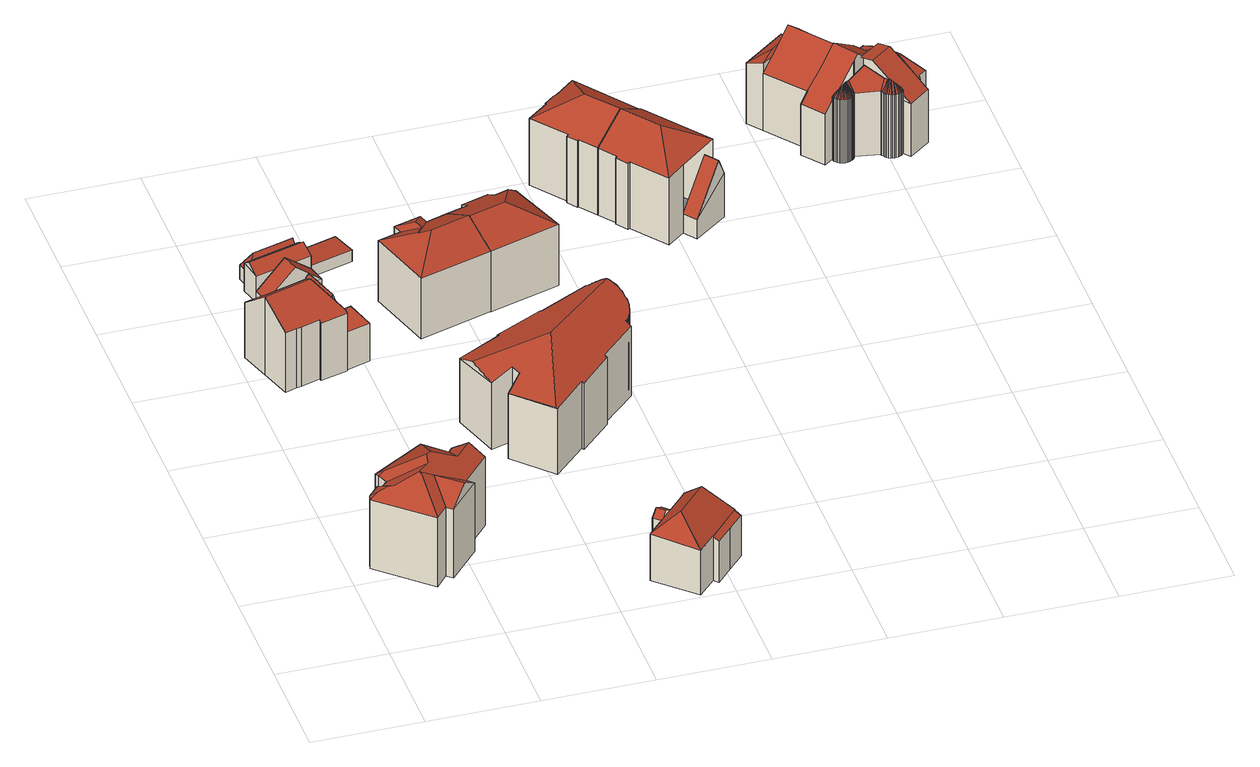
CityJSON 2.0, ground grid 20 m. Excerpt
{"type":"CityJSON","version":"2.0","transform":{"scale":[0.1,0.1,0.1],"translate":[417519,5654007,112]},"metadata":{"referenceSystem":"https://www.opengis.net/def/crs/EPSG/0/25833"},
"CityObjects":{
"building1":{"type":"Building","attributes":{"Dachtyp_tdc":"tdcFreeFormRoof","Gemeindeschluessel":14612000,"Dachneigung":33.23,"QualitaetDacherkennung":31,"Geometrietyp2DReferenz":"3000","measuredHeight":18.25,"function":"31001_9998","roofType":"5000"},"geometry":[{"type":"Solid","lod":"2","boundaries":[[[[0,1,2,3]],[[1,4,5,2]],[[4,6,7,5]],[[6,8,9,7]],[[8,10,11,9]],[[10,12,13,11]],[[12,14,15,13]],[[14,16,17,15]],[[16,18,19,17]],[[18,20,21,19]],[[20,22,23,21]],[[22,24,25,23]],[[24,26,27,25]],[[26,28,29,27]],[[28,30,31,29]],[[30,0,3,31]],[[32,30,28]],[[33,34,32,28,26]],[[35,36,33,26,24]],[[37,35,24,22]],[[38,37,22,20]],[[38,20,18]],[[39,40,36,35,37,38,18,16]],[[41,39,16,14]],[[42,41,14,12]],[[42,12,10]],[[40,39,41,42,10,8]],[[43,44,45,34,33,36,40,8,6]],[[43,6,4]],[[44,43,4,1]],[[45,44,1,0]],[[32,34,45,0,30]],[[3,2,5,7,9,11,13,15,17,19,21,23,25,27,29,31]]]],"semantics":{"surfaces":[{"type":"WallSurface"},{"type":"RoofSurface"},{"type":"GroundSurface"}],"values":[[0,0,0,0,0,0,0,0,0,0,0,0,0,0,0,0,1,1,1,1,1,1,1,1,1,0,1,1,0,1,1,1,2]]}}]},
"building2":{"type":"Building","attributes":{"Gemeindeschluessel":14612000,"Geometrietyp2DReferenz":"3000","function":"31001_9998","roofType":"9999"},"children":["building2-1","building2-2"]},
"building2-1":{"type":"BuildingPart","attributes":{"Dachtyp_tdc":"tdcHipAndGableRoof","Dachneigung":39.05,"QualitaetDacherkennung":52,"Geometrietyp2DReferenz":"3000","measuredHeight":15.98,"roofType":"5000"},"parents":["building2"],"geometry":[{"type":"MultiSurface","lod":"2","boundaries":[[[46,47,48,49]],[[47,50,51,48]],[[50,52,53,51]],[[52,54,55,53]],[[54,56,57,55]],[[56,58,59,57]],[[58,60,61,59]],[[60,62,63,61]],[[64,65,66,67,68]],[[65,69,70,66]],[[69,71,72,70]],[[71,73,74,72]],[[65,64,75,62,76]],[[62,60,58,56,54,52,50,76]],[[50,47,46,77,73,71,69,65,76]],[[74,78,49,48,51,53,55,57,59,61,63,67,66,70,72]],[[77,46,49,78]],[[73,77,78,74]]],"semantics":{"surfaces":[{"type":"WallSurface"},{"type":"RoofSurface"},{"type":"GroundSurface"}],"values":[0,0,0,0,0,0,0,0,0,0,0,0,1,1,1,2,0,0]}}]},
"building2-2":{"type":"BuildingPart","attributes":{"Dachtyp_tdc":"tdcFreeFormRoof","Dachneigung":70.12,"QualitaetDacherkennung":27,"Geometrietyp2DReferenz":"3000","measuredHeight":12.27,"roofType":"5000"},"parents":["building2"],"geometry":[{"type":"MultiSurface","lod":"2","boundaries":[[[79,80,81,82]],[[80,83,84,81]],[[83,85,86,84]],[[85,68,67,86]],[[87,88,89,63,62]],[[88,90,91,89]],[[90,79,82,91]],[[87,75,68,85,92]],[[85,83,80,79,90,88,92]],[[88,87,92]],[[82,81,84,86,67,63,89,91]]],"semantics":{"surfaces":[{"type":"WallSurface"},{"type":"RoofSurface"},{"type":"GroundSurface"}],"values":[0,0,0,0,0,0,0,1,1,1,2]}}]},
"building3":{"type":"Building","attributes":{"Dachtyp_tdc":"tdcPolyFlatRoof","Gemeindeschluessel":14612000,"Dachneigung":0,"QualitaetDacherkennung":37,"Geometrietyp2DReferenz":"3000","measuredHeight":7.7,"function":"31001_9998","roofType":"1000"},"geometry":[{"type":"Solid","lod":"2","boundaries":[[[[93,94,95,96]],[[94,97,98,95]],[[97,99,100,98]],[[99,101,102,100]],[[101,103,104,102]],[[103,101,99,97,94,93]],[[96,95,98,100,102,104]],[[103,93,96,104]]]],"semantics":{"surfaces":[{"type":"WallSurface"},{"type":"RoofSurface"},{"type":"GroundSurface"}],"values":[[0,0,0,0,0,1,2,0]]}}]},
"building4":{"type":"Building","attributes":{"Dachtyp_tdc":"tdcGableRoof","Gemeindeschluessel":14612000,"Dachneigung":40.26,"QualitaetDacherkennung":61,"Geometrietyp2DReferenz":"3000","measuredHeight":6.86,"function":"31001_9998","roofType":"3100"},"geometry":[{"type":"Solid","lod":"2","boundaries":[[[[105,106,107,108]],[[106,109,110,107]],[[109,111,112,110]],[[111,105,108,112]],[[109,106,113]],[[105,111,114]],[[106,105,114,113]],[[111,109,113,114]],[[108,107,110,112]]]],"semantics":{"surfaces":[{"type":"WallSurface"},{"type":"RoofSurface"},{"type":"GroundSurface"}],"values":[[0,0,0,0,0,0,1,1,2]]}}]},
"building5":{"type":"Building","attributes":{"Dachtyp_tdc":"tdcFreeFormRoof","Gemeindeschluessel":14612000,"Dachneigung":37.6,"QualitaetDacherkennung":63,"Geometrietyp2DReferenz":"3000","measuredHeight":6.82,"function":"31001_9998","roofType":"5000"},"geometry":[{"type":"Solid","lod":"2","boundaries":[[[[115,116,117,118]],[[116,119,120,117]],[[119,121,108,120]],[[121,122,112,108]],[[122,115,118,112]],[[123,119,116,115,124]],[[122,121,123,124]],[[121,119,123]],[[115,122,124]],[[118,117,120,108,112]]]],"semantics":{"surfaces":[{"type":"WallSurface"},{"type":"RoofSurface"},{"type":"GroundSurface"}],"values":[[0,0,0,0,0,1,1,0,0,2]]}}]},
"building6":{"type":"Building","attributes":{"Dachtyp_tdc":"tdcFreeFormRoof","Gemeindeschluessel":14612000,"Dachneigung":60.55,"QualitaetDacherkennung":7,"Geometrietyp2DReferenz":"3000","measuredHeight":5.76,"function":"31001_9998","roofType":"5000"},"geometry":[{"type":"Solid","lod":"2","boundaries":[[[[125,126,127,128]],[[126,129,120,127]],[[129,130,117,120]],[[130,125,128,117]],[[131,132,130,129]],[[131,129,126]],[[132,131,126,125]],[[132,125,130]],[[128,127,120,117]]]],"semantics":{"surfaces":[{"type":"WallSurface"},{"type":"RoofSurface"},{"type":"GroundSurface"}],"values":[[0,0,0,0,1,0,1,1,2]]}}]},
"building7":{"type":"Building","attributes":{"Dachtyp_tdc":"tdcPolyFlatRoof","Gemeindeschluessel":14612000,"Dachneigung":3.03,"QualitaetDacherkennung":82,"Geometrietyp2DReferenz":"3000","measuredHeight":2.44,"function":"31001_9998","roofType":"2100"},"geometry":[{"type":"Solid","lod":"2","boundaries":[[[[133,134,135,136]],[[134,137,138,135]],[[137,139,140,138]],[[139,133,136,140]],[[139,137,134,133]],[[136,135,138,140]]]],"semantics":{"surfaces":[{"type":"WallSurface"},{"type":"RoofSurface"},{"type":"GroundSurface"}],"values":[[0,0,0,0,1,2]]}}]},
"building8":{"type":"Building","attributes":{"Gemeindeschluessel":14612000,"Geometrietyp2DReferenz":"3000","function":"31001_9998","roofType":"9999"},"children":["building8-1","building8-2","building8-3"]},
"building8-1":{"type":"BuildingPart","attributes":{"Dachtyp_tdc":"tdcPolyFlatRoof","Dachneigung":25.49,"QualitaetDacherkennung":32,"Geometrietyp2DReferenz":"3000","measuredHeight":8.91,"roofType":"2100"},"parents":["building8"],"geometry":[{"type":"MultiSurface","lod":"2","boundaries":[[[141,142,143,144]],[[142,145,146,143]],[[145,147,148,146]],[[147,149,150,148]],[[149,151,152,150]],[[149,147,145,142,141,151]],[[152,144,143,146,148,150]]],"semantics":{"surfaces":[{"type":"WallSurface"},{"type":"RoofSurface"},{"type":"GroundSurface"}],"values":[0,0,0,0,0,1,2]}}]},
"building8-2":{"type":"BuildingPart","attributes":{"Dachtyp_tdc":"tdcHipRoof","Dachneigung":46.78,"QualitaetDacherkennung":70,"Geometrietyp2DReferenz":"3000","measuredHeight":14.16,"roofType":"3200"},"parents":["building8"],"geometry":[{"type":"MultiSurface","lod":"2","boundaries":[[[153,154,155]],[[156,157,158,159,160]],[[154,161,156,160,155]],[[159,162,163,164,165,166,167,153,155,160]],[[168,169,170,171,172,144,152,173,174,175,176]],[[163,168,177]],[[163,162,169,168]],[[162,159,170,169]],[[159,158,171,170]],[[158,157,172,171]],[[157,156,141,144,172]],[[161,154,173,152,151]],[[154,153,174,173]],[[153,167,175,174]],[[167,178,175]]],"semantics":{"surfaces":[{"type":"RoofSurface"},{"type":"GroundSurface"},{"type":"WallSurface"}],"values":[0,0,0,0,1,2,2,2,2,2,2,2,2,2,2]}}]},
"building8-3":{"type":"BuildingPart","attributes":{"Dachtyp_tdc":"tdcGableRoof","Dachneigung":30.46,"QualitaetDacherkennung":42,"Geometrietyp2DReferenz":"3000","measuredHeight":10.5,"roofType":"3100"},"parents":["building8"],"geometry":[{"type":"MultiSurface","lod":"2","boundaries":[[[179,180,181,182]],[[180,183,184,181]],[[183,177,168,184]],[[178,179,182,175]],[[185,164,177,183,180]],[[180,179,178,166,185]],[[182,181,184,168,176,175]]],"semantics":{"surfaces":[{"type":"WallSurface"},{"type":"RoofSurface"},{"type":"GroundSurface"}],"values":[0,0,0,0,1,1,2]}}]},
"building9":{"type":"Building","attributes":{"Dachtyp_tdc":"tdcFreeFormRoof","Gemeindeschluessel":14612000,"Dachneigung":32.09,"QualitaetDacherkennung":14,"Geometrietyp2DReferenz":"3000","measuredHeight":18.76,"function":"31001_9998","roofType":"5000"},"geometry":[{"type":"Solid","lod":"2","boundaries":[[[[186,187,188,189]],[[187,190,191,188]],[[190,192,193,191]],[[192,194,195,193]],[[194,196,197,195]],[[196,198,199,197]],[[198,200,201,199]],[[200,202,203,201]],[[202,204,205,203]],[[204,206,207,205]],[[206,208,209,207]],[[208,210,211,209]],[[210,212,213,211]],[[212,214,215,213]],[[214,216,217,215]],[[216,218,219,217]],[[218,220,221,219]],[[220,222,223,221]],[[222,224,225,223]],[[224,226,227,225]],[[226,228,229,227]],[[228,230,231,229]],[[230,232,233,231]],[[232,234,235,233]],[[234,236,237,235]],[[236,238,239,237]],[[238,240,241,239]],[[240,242,243,241]],[[242,244,245,243]],[[244,246,247,245]],[[246,248,249,247]],[[248,250,251,249]],[[250,252,253,251]],[[252,254,255,253]],[[254,256,257,255]],[[258,259,260,261,262,263,264]],[[234,232,230,228,226,224,222,220,218,216,214,212,210,208,206,204,202,200,261,260,265,266,267,268,269,270,256,254,252,250,248,246,244,242,240,238,236]],[[200,198,196,194,192,190,187,186,271,272,273,274,275,276,277,278,279,280,262,261]],[[280,263,262]],[[259,265,260]],[[257,281,282,283,284,285,286,287,288,289,290,291,292,293,294,295,296,297,298,299,300,189,188,191,193,195,197,199,201,203,205,207,209,211,213,215,217,219,221,223,225,227,229,231,233,235,237,239,241,243,245,247,249,251,253,255]],[[256,270,281,257]],[[270,269,282,281]],[[269,268,283,282]],[[268,267,284,283]],[[267,266,285,284]],[[266,265,286,285]],[[265,259,287,286]],[[259,258,288,287]],[[258,264,289,288]],[[264,263,290,289]],[[263,280,291,290]],[[280,279,292,291]],[[279,278,293,292]],[[278,277,294,293]],[[277,276,295,294]],[[276,275,296,295]],[[275,274,297,296]],[[274,273,298,297]],[[273,272,299,298]],[[272,271,300,299]],[[271,186,189,300]]]],"semantics":{"surfaces":[{"type":"WallSurface"},{"type":"RoofSurface"},{"type":"GroundSurface"}],"values":[[0,0,0,0,0,0,0,0,0,0,0,0,0,0,0,0,0,0,0,0,0,0,0,0,0,0,0,0,0,0,0,0,0,0,0,1,1,1,0,0,2,0,0,0,0,0,0,0,0,0,0,0,0,0,0,0,0,0,0,0,0,0]]}}]},
"building10":{"type":"Building","attributes":{"Dachtyp_tdc":"tdcFreeFormRoof","Gemeindeschluessel":14612000,"Dachneigung":28.78,"QualitaetDacherkennung":67,"Geometrietyp2DReferenz":"3000","measuredHeight":15.78,"function":"31001_9998","roofType":"5000"},"geometry":[{"type":"Solid","lod":"2","boundaries":[[[[301,302,303,304]],[[302,305,306,303]],[[305,307,308,306]],[[307,309,310,308]],[[309,311,312,310]],[[311,313,314,312]],[[313,315,316,314]],[[315,301,304,316]],[[317,318,315,313]],[[317,313,311]],[[319,318,317,311,309]],[[320,321,322,319,309,307]],[[320,307,305]],[[321,320,305,302]],[[322,321,302,301]],[[318,319,322,301,315]],[[304,303,306,308,310,312,314,316]]]],"semantics":{"surfaces":[{"type":"WallSurface"},{"type":"RoofSurface"},{"type":"GroundSurface"}],"values":[[0,0,0,0,0,0,0,0,1,0,1,1,1,1,1,1,2]]}}]},
"building11":{"type":"Building","attributes":{"Dachtyp_tdc":"tdcFreeFormRoof","Gemeindeschluessel":14612000,"Dachneigung":27.42,"QualitaetDacherkennung":55,"Geometrietyp2DReferenz":"3000","measuredHeight":15.88,"function":"31001_9998","roofType":"5000"},"geometry":[{"type":"Solid","lod":"2","boundaries":[[[[311,323,324,325]],[[323,326,327,324]],[[326,328,329,327]],[[328,330,331,329]],[[330,332,333,331]],[[332,334,335,333]],[[334,313,336,335]],[[313,311,325,336]],[[334,332,337,338]],[[338,337,330,328,326,323,311,339]],[[313,334,338,339]],[[332,330,337]],[[311,313,339]],[[325,324,327,329,331,333,335,336]]]],"semantics":{"surfaces":[{"type":"WallSurface"},{"type":"RoofSurface"},{"type":"GroundSurface"}],"values":[[0,0,0,0,0,0,0,0,1,1,1,0,0,2]]}}]},
"building12":{"type":"Building","attributes":{"Dachtyp_tdc":"tdcFreeFormRoof","Gemeindeschluessel":14612000,"Dachneigung":33.59,"QualitaetDacherkennung":58,"Geometrietyp2DReferenz":"3000","measuredHeight":17.88,"function":"31001_9998","roofType":"5000"},"geometry":[{"type":"Solid","lod":"2","boundaries":[[[[340,341,342,343]],[[341,344,345,342]],[[344,346,347,345]],[[346,348,349,347]],[[348,350,351,349]],[[350,352,353,351]],[[352,354,355,353]],[[354,356,357,355]],[[356,358,359,357]],[[358,360,361,359]],[[360,362,363,361]],[[362,340,343,363]],[[364,365,358,356,354,352,350,366]],[[344,341,340,367,364,366,348,346]],[[367,362,360,365,364]],[[360,358,365]],[[350,348,366]],[[340,362,367]],[[343,342,345,347,349,351,353,355,357,359,361,363]]]],"semantics":{"surfaces":[{"type":"WallSurface"},{"type":"RoofSurface"},{"type":"GroundSurface"}],"values":[[0,0,0,0,0,0,0,0,0,0,0,0,1,1,1,0,0,0,2]]}}]},
"building13":{"type":"Building","attributes":{"Gemeindeschluessel":14612000,"Geometrietyp2DReferenz":"3000","function":"31001_9998","roofType":"9999"},"children":["building13-1","building13-2"]},
"building13-1":{"type":"BuildingPart","attributes":{"Dachtyp_tdc":"tdcFreeFormRoof","Dachneigung":55.35,"QualitaetDacherkennung":8,"Geometrietyp2DReferenz":"3000","measuredHeight":12.52,"roofType":"5000"},"parents":["building13"],"geometry":[{"type":"MultiSurface","lod":"2","boundaries":[[[368,369,370,371]],[[369,372,373,370]],[[372,374,375,373]],[[374,376,377,375]],[[372,369,368,378,379]],[[374,379,378,376]],[[374,372,379]],[[371,370,373,375,377]]],"semantics":{"surfaces":[{"type":"WallSurface"},{"type":"RoofSurface"},{"type":"GroundSurface"}],"values":[0,0,0,0,1,1,0,2]}}]},
"building13-2":{"type":"BuildingPart","attributes":{"Dachtyp_tdc":"tdcHipAndGableRoof","Dachneigung":33.22,"QualitaetDacherkennung":73,"Geometrietyp2DReferenz":"3000","measuredHeight":17.85,"roofType":"5000"},"parents":["building13"],"geometry":[{"type":"MultiSurface","lod":"2","boundaries":[[[380,381,382,383]],[[381,340,343,382]],[[340,367,384,343]],[[367,385,363,384]],[[385,386,368,371,363]],[[387,388,389,377,376]],[[388,390,391,389]],[[390,392,393,391]],[[392,380,383,393]],[[388,387,386,394]],[[386,385,367,394]],[[367,340,381,380,392,390,388,394]],[[383,382,343,384,363,371,377,389,391,393]]],"semantics":{"surfaces":[{"type":"WallSurface"},{"type":"RoofSurface"},{"type":"GroundSurface"}],"values":[0,0,0,0,0,0,0,0,0,1,1,1,2]}}]},
"building14":{"type":"Building","attributes":{"Gemeindeschluessel":14612000,"Geometrietyp2DReferenz":"3000","function":"31001_9998","roofType":"9999"},"children":["building14-1","building14-2","building14-3","building14-4","building14-5","building14-6"]},
"building14-1":{"type":"BuildingPart","attributes":{"Dachtyp_tdc":"tdcGableRoof","Dachneigung":36.9,"QualitaetDacherkennung":39,"Geometrietyp2DReferenz":"3000","measuredHeight":17.31,"roofType":"3100"},"parents":["building14"],"geometry":[{"type":"MultiSurface","lod":"2","boundaries":[[[395,396,397,398]],[[396,399,400,397]],[[399,401,402,403,400]],[[404,405,406,401,399,396,395,407,408]],[[408,409,410,411,404]],[[412,398,397,400,403,413,414,415,416,417]]],"semantics":{"surfaces":[{"type":"WallSurface"},{"type":"RoofSurface"},{"type":"GroundSurface"}],"values":[0,0,0,1,1,2]}}]},
"building14-2":{"type":"BuildingPart","attributes":{"Dachtyp_tdc":"tdcGableRoof","Dachneigung":39.36,"QualitaetDacherkennung":56,"Geometrietyp2DReferenz":"3000","measuredHeight":17.39,"roofType":"3100"},"parents":["building14"],"geometry":[{"type":"MultiSurface","lod":"2","boundaries":[[[402,418,419,403]],[[420,421,422,423]],[[421,424,414,422]],[[425,426,427,428,405,429,430,431]],[[402,406,428,427,432,418]],[[421,425,431,424]],[[420,433,426,425,421]],[[414,413,403,419,423,422]]],"semantics":{"surfaces":[{"type":"WallSurface"},{"type":"RoofSurface"},{"type":"GroundSurface"}],"values":[0,0,0,1,1,0,0,2]}}]},
"building14-3":{"type":"BuildingPart","attributes":{"Dachtyp_tdc":"tdcFreeFormRoof","Dachneigung":60.69,"QualitaetDacherkennung":43,"Geometrietyp2DReferenz":"3000","measuredHeight":14.83,"roofType":"5000"},"parents":["building14"],"geometry":[{"type":"MultiSurface","lod":"2","boundaries":[[[434,435,415,414]],[[435,436,437,415]],[[436,438,439,437]],[[438,440,441,439]],[[440,442,443,444,445,441]],[[436,435,434,435,446,447]],[[438,436,447,448]],[[442,440,438,448,449]],[[435,450,451,442,449,446]],[[449,448,447,446]],[[414,415,437,439,441,445,416,415]]],"semantics":{"surfaces":[{"type":"WallSurface"},{"type":"RoofSurface"},{"type":"GroundSurface"}],"values":[0,0,0,0,0,1,1,1,1,1,2]}}]},
"building14-4":{"type":"BuildingPart","attributes":{"Dachtyp_tdc":"tdcFreeFormRoof","Dachneigung":59.06,"QualitaetDacherkennung":11,"Geometrietyp2DReferenz":"3000","measuredHeight":16.77,"roofType":"5000"},"parents":["building14"],"geometry":[{"type":"MultiSurface","lod":"2","boundaries":[[[452,453,454,455]],[[456,452,455,457]],[[458,456,457,459]],[[460,458,459,461]],[[460,461,462]],[[463,464,465,466,467,468,469,470,471,472,453,452,456,458,460,462,473,474]],[[475,476,477,478,479,480,481,482,483,484,485,486,487,488,489,490,491,492,493,494,495,496,497,498,499,500,501,502,503,504,505,398,412,417]],[[472,471,506,507]],[[453,472,507,454]],[[462,461,476,475,508,509]],[[461,459,477,476]],[[459,457,478,477]],[[457,455,479,478]],[[455,454,480,479]],[[454,507,481,480]],[[507,506,482,481]],[[506,510,483,482]],[[510,511,484,483]],[[511,512,485,484]],[[512,513,486,485]],[[513,514,487,486]],[[514,515,488,487]],[[515,516,489,488]],[[516,517,490,489]],[[517,518,491,490]],[[518,519,492,491]],[[519,520,493,492]],[[520,521,494,493]],[[521,522,495,494]],[[522,523,496,495]],[[523,524,497,496]],[[524,525,498,497]],[[525,526,499,498]],[[526,527,500,499]],[[527,528,501,500]],[[529,530,505,504]],[[528,531,502,501]],[[531,532,503,502]],[[532,529,504,503]],[[530,533,395,398,505]],[[534,535,536,537,538,539,540,541,542,543,544,545,546,547,548,549,463,474,550,407,533]],[[534,533,530]],[[535,534,530,529]],[[536,535,529,532]],[[537,536,532,531]],[[538,537,531,528]],[[539,538,528,527]],[[540,539,527,526]],[[541,540,526,525]],[[542,541,525,524]],[[543,542,524,523]],[[544,543,523,522]],[[545,544,522,521]],[[546,545,521,520]],[[547,546,520,519]],[[548,547,519,518]],[[549,548,518,517]],[[464,463,549,517,516]],[[465,464,516,515]],[[466,465,515,514]],[[467,466,514,513]],[[468,467,513,512]],[[469,468,512,511]],[[470,469,511,510]],[[471,470,510,506]]],"semantics":{"surfaces":[{"type":"RoofSurface"},{"type":"GroundSurface"},{"type":"WallSurface"}],"values":[0,0,0,0,0,0,1,0,0,2,2,2,2,2,2,2,2,2,2,2,2,2,2,2,2,2,2,2,2,2,2,2,2,2,2,2,2,2,2,2,0,0,0,0,0,0,0,0,0,0,0,0,0,0,0,0,0,0,0,0,0,0,0,0,0]}}]},
"building14-5":{"type":"BuildingPart","attributes":{"Dachtyp_tdc":"tdcGableRoof","Dachneigung":35.93,"QualitaetDacherkennung":37,"Geometrietyp2DReferenz":"3000","measuredHeight":16.36,"roofType":"3100"},"parents":["building14"],"geometry":[{"type":"MultiSurface","lod":"2","boundaries":[[[551,508,475,552]],[[444,553,554,445]],[[553,551,552,554]],[[551,553,443,451,555,556,473,509]],[[557,409,558,556,555]],[[551,509,508]],[[444,443,553]],[[552,475,417,416,445,554]]],"semantics":{"surfaces":[{"type":"WallSurface"},{"type":"RoofSurface"},{"type":"GroundSurface"}],"values":[0,0,0,1,1,0,0,2]}}]},
"building14-6":{"type":"BuildingPart","attributes":{"Dachtyp_tdc":"tdcHipRoof","Dachneigung":33.03,"QualitaetDacherkennung":36,"Geometrietyp2DReferenz":"3000","measuredHeight":13.95,"roofType":"3200"},"parents":["building14"],"geometry":[{"type":"MultiSurface","lod":"2","boundaries":[[[559,560,561,419,418]],[[560,562,563,561]],[[562,433,420,423,563]],[[560,559,564]],[[433,562,565]],[[559,432,433,565,564]],[[562,560,564,565]],[[423,419,561,563]]],"semantics":{"surfaces":[{"type":"WallSurface"},{"type":"RoofSurface"},{"type":"GroundSurface"}],"values":[0,0,0,1,1,1,1,2]}}]}
},
"vertices":[
[161,348,153],[199,314,153],[199,314,13],[161,348,13],[207,323,153],[207,323,13],[252,282,153],[252,282,13],[203,228,153],[203,228,13],[214,218,153],[214,218,13],[159,156,153],[159,156,13],[148,166,153],[148,166,13],[126,141,153],[126,141,13],[35,223,153],[35,223,13],[37,234,153],[37,234,13],[57,255,153],[57,255,13],[66,255,153],[66,255,13],[75,263,153],[75,263,13],[68,283,153],[68,283,13],[64,290,153],[64,290,13],[78,286,159],[142,246,190],[145,262,196],[78,225,172],[121,225,191],[68,228,170],[50,228,162],[122,223,191],[121,223,191],[145,224,180],[187,187,180],[230,303,173],[201,271,173],[153,268,195],
[65,737,139],[45,731,139],[45,731,18],[65,737,18],[27,787,178],[27,787,18],[9,845,129],[9,845,18],[22,849,129],[22,849,18],[17,867,114],[17,867,18],[43,874,114],[43,874,18],[48,857,129],[48,857,18],[125,880,129],[125,880,18],[146,808,135],[159,764,139],[159,764,18],[146,808,18],[146,808,131],[160,759,135],[160,759,18],[111,745,135],[111,745,18],[110,750,139],[110,750,18],[133,853,131],[113,813,178],[74,739,139],[74,739,18],
[148,849,115],[157,818,116],[157,818,18],[148,849,18],[159,812,116],[159,812,18],[150,809,141],[150,809,18],[125,880,131],[132,882,131],[132,882,18],[142,847,131],[142,847,18],[130,877,141],
[146,808,97],[159,812,97],[159,812,20],[146,808,20],[157,818,97],[157,818,20],[187,827,97],[187,827,20],[203,772,97],[203,772,20],[160,759,97],[160,759,20],
[176,1015,46],[185,983,45],[185,983,20],[176,1015,20],[80,954,41],[80,954,20],[72,986,41],[72,986,20],[135,969,89],[126,1001,89],
[62,1021,77],[73,1024,77],[73,1024,20],[62,1021,20],[165,1050,77],[165,1050,20],[176,1015,72],[72,986,72],[169,1035,88],[66,1006,88],
[65,1055,49],[155,1080,49],[155,1080,20],[65,1055,20],[165,1050,49],[73,1024,49],[160,1065,77],[85,1044,77],
[243,1096,41],[257,1048,44],[257,1048,20],[243,1096,20],[178,1025,44],[178,1025,20],[164,1073,41],[164,1073,20],
[628,101,90],[628,100,90],[628,100,1],[628,101,1],[636,92,84],[636,92,1],[608,62,84],[608,62,1],[580,32,84],[580,32,1],[572,40,90],[572,40,1],
[472,70,96],[540,7,92],[522,57,142],[628,101,92],[626,102,92],[573,152,95],[560,164,96],[574,113,142],[572,40,92],[552,155,96],[526,128,96],[524,125,96],[512,113,96],[506,106,96],[503,104,96],[526,128,1],[552,155,1],[560,164,1],[573,152,1],[626,102,1],[540,7,1],[472,70,1],[503,104,1],[512,113,1],[526,128,94],[503,104,93],
[490,116,93],[499,125,106],[499,125,1],[490,116,1],[513,140,94],[513,140,1],[512,113,106],
[549,636,201],[552,636,202],[552,636,21],[549,636,21],[555,636,203],[555,636,21],[558,635,204],[558,635,21],[561,635,205],[561,635,21],[564,634,206],[564,634,21],[567,633,207],[567,633,21],[570,631,208],[570,631,21],[573,630,206],[573,630,21],[576,628,204],[576,628,21],[578,626,203],[578,626,21],[580,624,201],[580,624,21],[583,622,199],[583,622,21],[585,620,197],[585,620,21],[587,617,195],[587,617,21],[588,615,193],[588,615,21],[590,612,191],[590,612,21],[591,609,189],[591,609,21],[592,606,187],[592,606,21],[593,603,185],[593,603,21],[594,600,184],[594,600,21],[595,597,182],[595,597,21],[595,594,180],[595,594,21],[595,591,179],[595,591,21],[595,588,178],[595,588,21],[594,585,176],[594,585,21],[594,582,175],[594,582,21],[593,579,174],[593,579,21],[592,576,173],[592,576,21],[591,573,172],[591,573,21],[589,570,171],[589,570,21],[588,567,171],[588,567,21],[586,565,170],[586,565,21],[584,562,170],[584,562,21],[582,560,170],[582,560,21],[580,558,170],[580,558,21],[369,468,171],[341,441,154],[404,376,157],[436,513,208],[305,528,166],[322,474,156],[361,485,173],[406,374,155],[465,432,158],[468,429,155],[525,484,158],[522,488,161],[587,550,163],[546,636,200],[543,635,199],[540,635,199],[537,634,198],[536,637,197],[450,611,181],[449,615,179],[368,592,163],[370,586,166],[294,563,151],[587,550,21],[522,488,21],[525,484,21],[468,429,21],[465,432,21],[406,374,21],[341,441,21],[369,468,21],[361,485,21],[322,474,21],[294,563,21],[370,586,21],[368,592,21],[449,615,21],[450,611,21],[536,637,21],[537,634,21],[540,635,21],[543,635,21],[546,636,21],
[266,931,142],[308,943,142],[308,943,19],[266,931,19],[303,961,142],[303,961,19],[353,976,142],[353,976,19],[358,958,142],[358,958,19],[397,970,142],[397,970,19],[435,847,142],[435,847,19],[303,808,142],[303,808,19],[416,909,177],[346,888,177],[326,898,168],[335,944,156],[341,926,156],[326,899,168],
[437,982,142],[437,982,18],[397,970,18],[432,1000,132],[432,1000,18],[482,1015,132],[482,1015,18],[488,997,142],[488,997,18],[528,1009,134],[528,1009,18],[565,886,142],[565,886,18],[435,847,18],[514,1005,142],[485,927,177],[417,907,177],
[685,1057,154],[661,1088,154],[661,1088,18],[685,1057,18],[659,1087,153],[659,1087,18],[646,1105,153],[646,1105,18],[649,1107,155],[649,1107,18],[601,1170,154],[601,1170,18],[638,1195,159],[638,1195,18],[638,1200,156],[638,1200,18],[656,1214,157],[656,1214,18],[662,1214,160],[662,1214,18],[700,1242,160],[700,1242,18],[783,1131,160],[783,1131,18],[692,1153,197],[697,1240,163],[602,1169,155],[736,1096,197],
[871,1016,95],[885,998,95],[885,998,18],[871,1016,18],[883,990,107],[883,990,18],[822,944,57],[822,944,18],[805,966,57],[805,966,18],[853,1002,143],[870,980,143],
[706,1024,152],[708,1026,154],[708,1026,18],[706,1024,18],[736,1096,18],[783,1131,162],[871,1016,162],[805,966,157],[773,941,154],[773,941,18],[724,1005,154],[724,1005,18],[721,1003,152],[721,1003,18],[786,1031,197],
[1101,1092,137],[1085,1080,122],[1085,1080,18],[1101,1092,18],[1055,1119,122],[1055,1119,18],[1071,1132,137],[1071,1132,135],[1071,1132,18],[1129,1176,192],[1128,1175,191],[1096,1150,160],[1112,1100,147],[1159,1136,192],[1175,1149,178],[1205,1171,152],[1174,1210,153],[1159,1136,18],[1129,1176,18],[1174,1210,18],[1176,1208,18],[1205,1171,18],[1166,1141,18],
[1016,1203,135],[1016,1203,18],[1095,1264,135],[1119,1282,135],[1119,1282,18],[1095,1264,18],[1174,1210,135],[1119,1282,140],[1095,1264,167],[1072,1246,192],[1127,1174,192],[1129,1176,190],[1174,1210,141],[1174,1210,140],[1036,1218,155],[1095,1264,155],
[1174,1210,138],[1176,1208,140],[1195,1223,140],[1195,1223,18],[1272,1122,142],[1272,1122,18],[1258,1112,142],[1258,1112,18],[1257,1104,139],[1257,1104,137],[1257,1104,126],[1257,1104,18],[1209,1175,166],[1212,1177,166],[1235,1148,167],[1233,1146,167],[1205,1171,139],[1256,1105,139],
[1205,1076,163],[1203,1076,165],[1204,1066,147],[1208,1066,147],[1207,1075,161],[1211,1068,147],[1210,1074,158],[1214,1069,147],[1214,1074,154],[1216,1071,147],[1218,1074,147],[1162,1109,186],[1191,1092,165],[1195,1083,168],[1196,1082,169],[1197,1081,169],[1197,1080,169],[1198,1079,168],[1199,1079,168],[1200,1078,167],[1202,1077,166],[1210,1085,147],[1166,1141,147],[1218,1074,18],[1216,1071,18],[1214,1069,18],[1211,1068,18],[1208,1066,18],[1204,1066,18],[1201,1066,18],[1198,1066,18],[1195,1067,18],[1192,1069,18],[1189,1071,18],[1187,1073,18],[1185,1076,18],[1183,1079,18],[1182,1082,18],[1138,1089,18],[1137,1086,18],[1135,1083,18],[1133,1081,18],[1131,1079,18],[1128,1078,18],[1125,1077,18],[1122,1076,18],[1119,1076,18],[1115,1077,18],[1112,1078,18],[1110,1079,18],[1107,1081,18],[1105,1083,18],[1103,1086,18],[1102,1089,18],[1198,1066,147],[1201,1066,147],[1218,1074,126],[1218,1074,137],[1195,1067,147],[1192,1069,147],[1189,1071,147],[1187,1073,147],[1185,1076,147],[1183,1079,147],[1182,1082,147],[1138,1089,147],[1137,1086,147],[1135,1083,147],[1133,1081,147],[1131,1079,147],[1128,1078,147],[1125,1077,147],[1122,1076,147],[1119,1076,147],[1115,1077,147],[1112,1078,147],[1110,1079,147],[1103,1086,147],[1102,1089,147],[1107,1081,147],[1105,1083,147],[1101,1092,147],[1106,1090,154],[1110,1089,159],[1112,1089,162],[1114,1089,165],[1116,1089,167],[1118,1089,168],[1119,1089,169],[1120,1089,170],[1121,1090,170],[1122,1090,170],[1122,1090,171],[1123,1091,171],[1124,1091,171],[1124,1092,171],[1125,1093,170],[1132,1101,166],[1159,1136,147],
[1228,1061,126],[1228,1061,18],[1267,1091,126],[1267,1091,18],[1219,1152,182],[1180,1122,182],[1205,1171,178],[1166,1141,178],
[1016,1203,155],[995,1231,141],[995,1231,18],[1074,1292,141],[1074,1292,18],[1042,1234,158],[1070,1256,158]
]}
